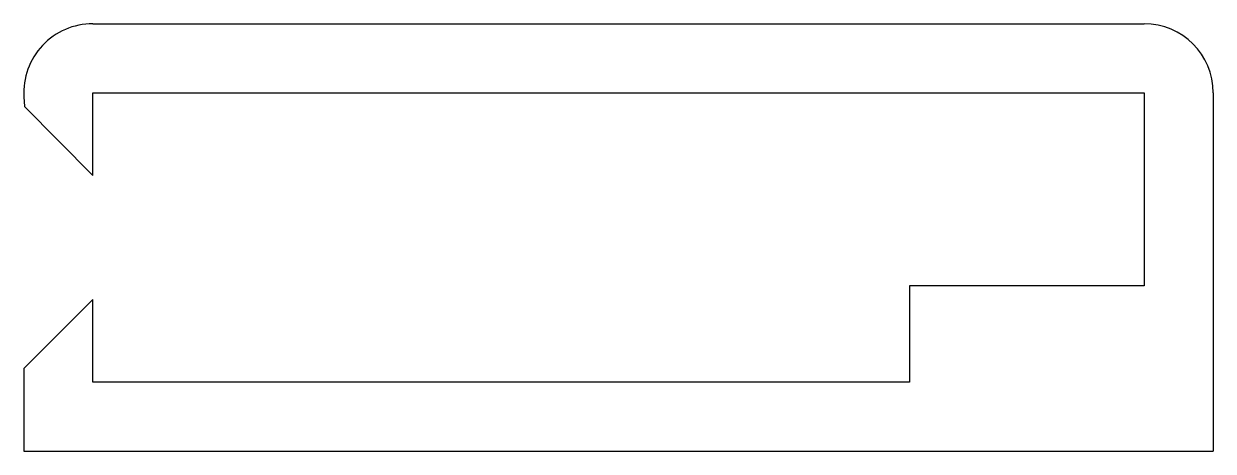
# Model space of a CAD drawing. Header units: millimetres. Extents: x 2854.7 to 2940.9, y 1630.8 to 1661.8.
import ezdxf

# ---------------------------------------------------------------- set-up
doc = ezdxf.new("R2010")
doc.units = ezdxf.units.MM

msp = doc.modelspace()

# ---------------------------------------------------------------- linework, layer by layer
at = {"color": 0}
for p, q in [((2859.679, 1661.834), (2935.879, 1661.834)), ((2940.879, 1656.834), (2940.879, 1630.834))]:
    msp.add_line(p, q, dxfattribs=at)
for p, q in [((2859.679, 1650.834), (2859.679, 1656.834)), ((2859.679, 1656.834), (2935.879, 1656.834)), ((2935.879, 1656.834), (2935.879, 1642.834)), ((2854.689, 1656.529), (2854.731, 1655.835)), ((2854.731, 1655.835), (2859.679, 1650.834)), ((2935.879, 1642.834), (2918.879, 1642.834)), ((2918.879, 1642.834), (2918.879, 1635.834)), ((2859.679, 1641.834), (2854.679, 1636.834)), ((2859.679, 1635.834), (2859.679, 1641.834)), ((2854.679, 1636.834), (2854.679, 1630.834)), ((2918.879, 1635.834), (2859.679, 1635.834)), ((2854.679, 1630.834), (2940.879, 1630.834))]:
    msp.add_line(p, q)
for centre, start, end in [((2859.679, 1656.834), 90, 183.49438), ((2935.879, 1656.834), 360, 450)]:
    msp.add_arc(centre, 5, start, end, dxfattribs=at)

doc.saveas('drawing.dxf')
